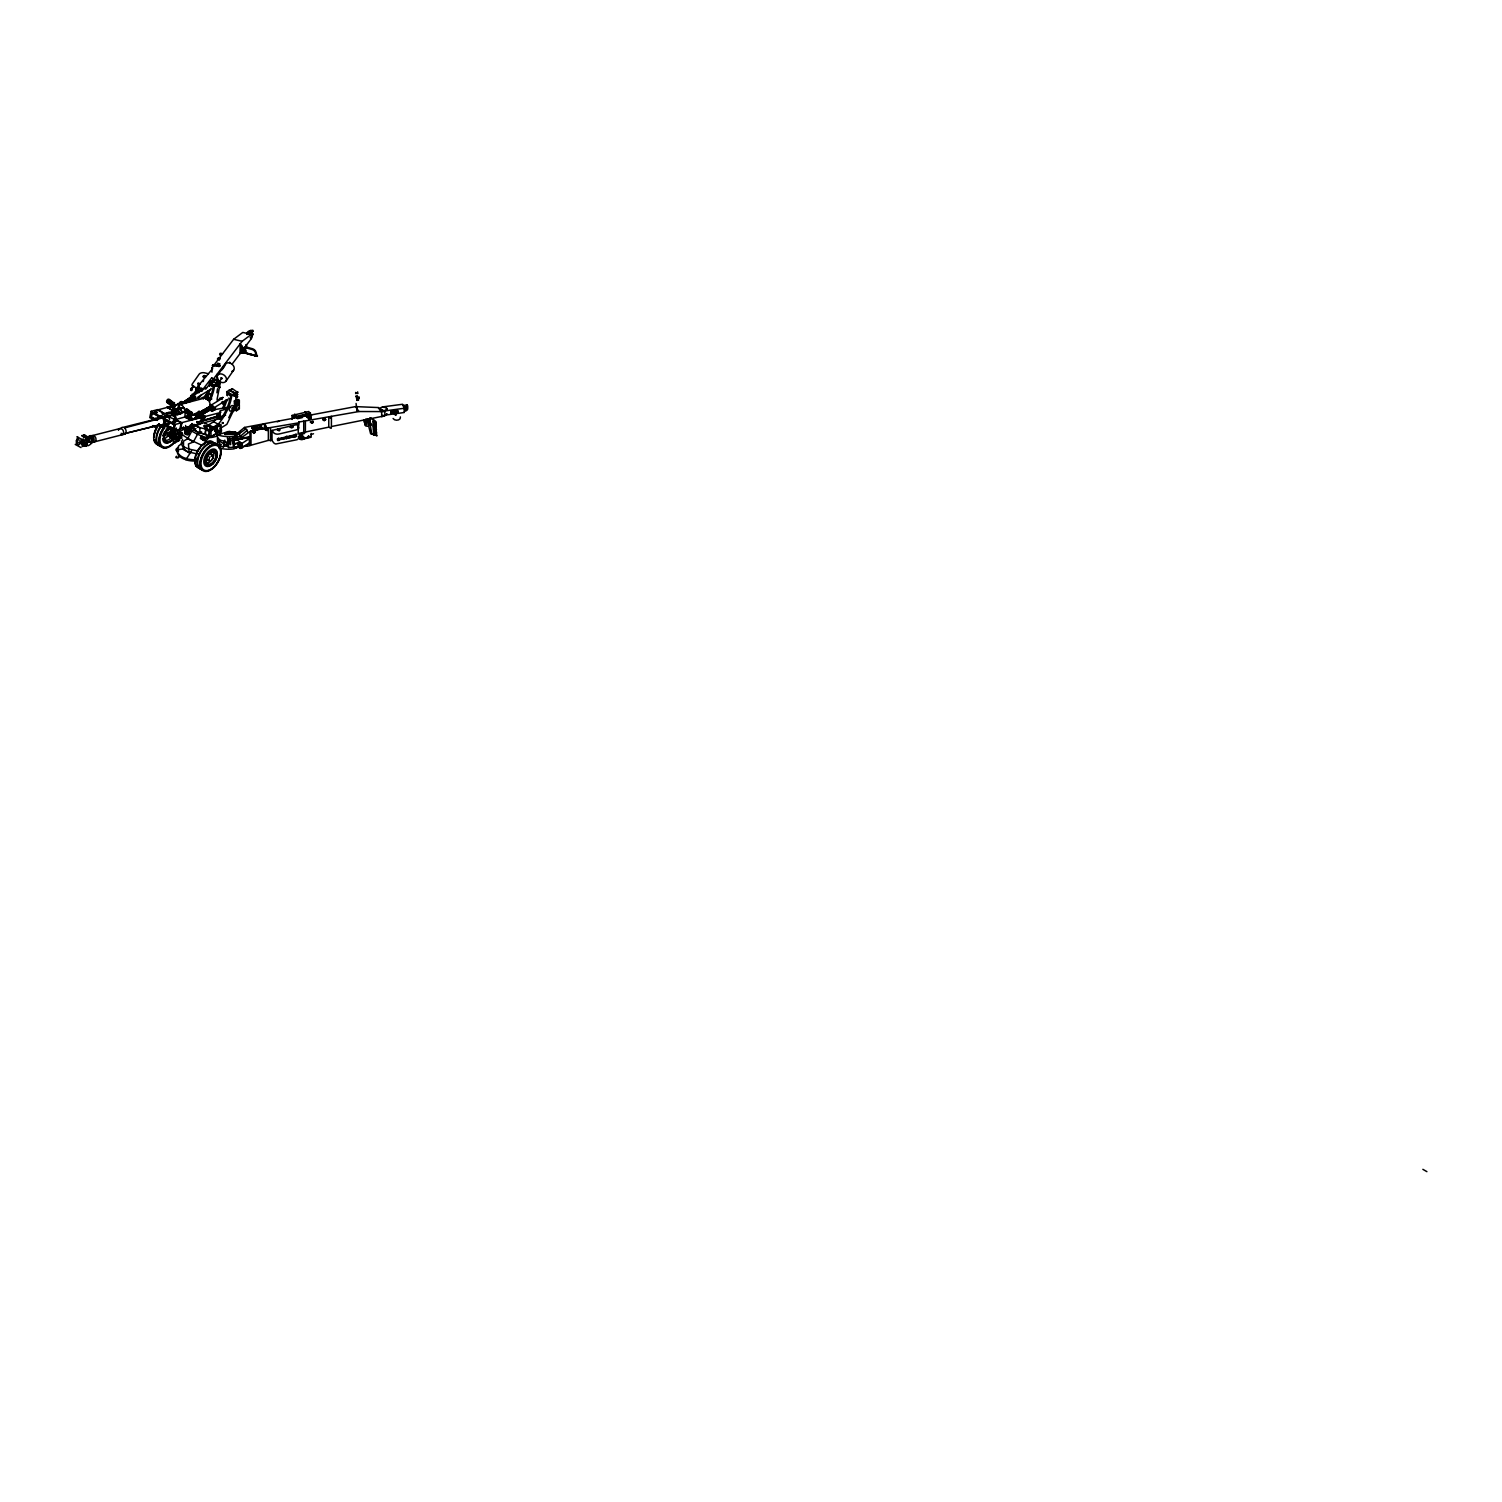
<?xml version="1.0" encoding="UTF-8"?>
<svg xmlns="http://www.w3.org/2000/svg" width="1502" height="1502" viewBox="0 0 1502 1502"><rect width="100%" height="100%" fill="white"/><g stroke="black" fill="none" stroke-linecap="round" stroke-linejoin="round"><path stroke-width="1.5" d="M309.055 419.208C309.149 417.931 308.154 419.997 309.412 417.95M309.487 419.058L309.506 417.781L308.285 418.063L310.933 417.012L310.933 418.551L309.356 418.889M252.618 427.788L253.463 427.995M254.495 428.896L254.57 428.821M256.748 426.474L256.147 426.737M257.049 428.258L258.1 428.258L257.255 427.826M264.39 424.878C271.355 429.647 254.72 429.891 260.935 425.93M261.855 427.488L260.841 427.188M265.366 426.624L264.371 426.38L265.366 426.249M268.013 429.985L267.506 428.614L265.028 429.196L266.887 429.985M277.401 430.229C280.574 425.066 280.761 434.228 277.495 429.365M290.186 426.793C293.209 430.811 293.247 423.02 290.186 427.019M185.459 429.966L185.159 428.802M357.025 397.166L357.176 398.894L359.034 397.279M358.959 396.997L359.147 398.593M195.973 431.149L196.049 431.168A16.409 9.481 0 0 1 193.908 429.703L193.927 429.403A17.93 10.345 0 0 0 196.274 431.299L196.274 431.299A16.409 9.481 0 0 1 194.058 429.872L194.058 424.334A17.93 10.345 0 0 0 196.274 426.061L197.1 426.549A17.93 10.345 0 0 0 199.897 427.807L201.343 428.032A17.93 10.345 0 0 0 205.868 428.802L205.136 434.491L209.097 436.631L209.829 430.361M188.37 431.9L186.755 433.646L188.595 432.482M355.805 393.637C354.453 391.553 358.734 395.477 357.645 391.872M357.701 393.486L355.617 392.435M357.326 398.443L359.053 398.612M369.83 419.058L369.849 418.007L368.985 423.977M183.131 448.929L177.311 449.736L178.588 446L182.474 442.94M212.42 459.124L213.171 457.359M203.446 438.359L203.183 439.71L203.164 438.096M370.881 418.138L373.209 419.584L373.848 435.355L373.228 424.54L376.307 424.728L373.153 423.001L376.232 423.264L373.059 421.461L376.232 423.32M376.138 421.78L373.209 419.584L375.369 422.1M376.495 429.647L373.641 427.3L376.345 429.76L373.491 429.178L376.307 430.98M375.725 428.277L375.631 426.737L373.322 426.099L376.026 426.925L375.556 425.197M369.436 420.541L371.764 433.571C380.044 437.195 378.147 435.711 370.637 433.834L368.628 426.005L368.29 420.804L369.436 420.541L370.9 425.16L369.755 425.423M209.229 459.95L209.247 458.467M209.642 457.472L210.017 456.852M238.367 407.568L238.18 408.582M238.48 408.037L238.762 407.624M185.704 411.116L184.99 411.492M185.929 412.224C187.318 410.271 184.746 413.444 188.219 412.956M187.675 410.872L187.712 410.084M220.137 387.591L216.945 386.089M217.058 365.493L215.8 365.868L216.326 364.592L217.189 365.624L217.771 363.334L219.649 363.766L219.067 366.056L216.889 364.573M216.326 364.592L216.57 366.037M218.691 366.544L219.987 365.437M216.006 365.868L219.461 366.45L219.217 365.268M249.388 442.639A1.896 1.427 -35.1 0 0 249.557 442.076L248.6 436.857L233.805 440.274L232.791 437.927L234.087 443.559L237.785 443.109L234.087 444.573L232.791 442.733L233.805 448.253L239.682 446.883M87.454 441.306L87.492 440.95A2.985 2.197 75.6 0 1 85.708 443.372M200.705 391.271L201.888 391.196M167.924 423.32C170.383 425.554 165.858 422.118 169.144 423.864M306.99 416.88L308.548 416.749L306.896 414.289L297.227 416.843L306.896 414.571M309.731 418.401L308.53 418.532M154.913 411.942L157.297 412.43L154.593 412.618L155.776 411.266L154.593 412.618M154.8 411.567L156.752 412.468M173.012 421.762L174.007 421.255L172.843 421.349L173.575 422.907L174.908 421.799L173.425 421.386M173.875 421.63L175.434 422.024L174.439 422.531M222.84 422.888L222.596 423.188M222.897 422.719C220.268 422.625 224.455 424.484 222.784 422.456M238.011 402.667L238.48 403.343M166.215 416.861L167.492 415.359M175.941 421.217L175.415 420.241M176.429 421.499L176.523 420.635C175.096 417.105 174.551 416.204 173.368 412.937L172.073 412.224L169.257 413.895L167.248 412.75L166.666 415.397L164.788 416.392M162.61 425.291L164.187 421.912L162.329 416.674M161.897 446.695A14.926 8.618 -60 0 1 161.897 425.592L164.206 423.827L164.563 420.691L163.174 417.913L161.183 417.199M185.234 432.989L186.041 431.281M186.642 433.646L186.68 433.327A1.896 1.051 -61.5 0 1 184.746 433.177A1.896 1.051 -61.5 0 1 186.398 430.492M186.924 433.252L188.294 433.815M187.112 434.36L188.557 433.609L187.018 432.463M87.98 438.321L86.496 445.831L88.017 437.795M191.843 412.919C190.904 409.088 187.187 418.833 192.012 415.491M192.5 413.257L191.843 412.224L190.623 413.763M157.072 418.251L158.423 417.856M166.853 401.672L167.736 401.747M168.017 401.954L169.125 402.029M168.768 401.616L168.149 402.405M182.944 402.667L182.887 402.592A2.009 1.126 -61.5 0 0 180.653 403.268L180.09 402.423L181.235 403.193M185.459 401.241L183.939 402.611M184.784 403.043L183.995 401.916M185.535 403.099L184.934 401.165L186.473 401.109M186.229 403.156L185.535 400.602M187.13 400.245L188.876 401.485M187.619 399.832L190.059 398.819M187.75 400.227L188.37 399.419L186.83 399.757M188.895 398.875L188.445 400.245L189.252 398.424M188.407 399.175L188.82 400.058M190.041 400.771L189.59 398.124L192.556 398.255M188.632 399.063L189.477 398.387M191.167 400.076C188.37 398.237 192.969 394.726 194.565 396.547M190.059 398.443L189.421 398.762M192.331 399.363L191.036 397.429L191.618 399.344M190.716 400.752L189.984 401.71M191.787 400.001L191.636 399.288M192.2 397.429L193.758 397.523L193.852 399.344M192.725 398.612L192.669 399.926L192.331 397.054M192.913 399.907L193.251 398.293M193.401 399.419L193.946 398.312M195.129 397.955L195.091 397.185M200.442 412.43L202.376 412.581M200.648 413.857L201.85 414.383L200.273 415.491L200.292 411.492L198.865 414.74L201.193 413.125L200.817 415.284L203.108 413.857M204.648 412.975L202.864 410.29M206.656 409.614L204.197 410.159L205.511 409.502M204.366 412.656L202.62 413.763M205.924 411.004L204.929 412.862L206.6 411.679M205.643 412.092L204.291 412.318M206.412 411.905L207.069 410.309M206.844 411.905C209.754 411.285 207.182 406.122 204.892 409.539M206.581 411.379L207.764 410.328M208.872 407.774L209.003 408.15M208.515 410.741L208.891 409.633M210.505 408.244L209.773 406.197L211.82 407.924M209.548 406.704L210.055 408.995M210.618 408.938L208.59 410.572L208.853 409.164M210.017 408.544L209.454 410.271L207.839 408.863M210.9 409.445L205.605 411.229M210.562 406.366L211.144 405.371M210.806 407.549L211.238 409.145L209.717 406.498M211.331 409.032L212.721 409.295A2.61 1.558 58.6 0 0 212.721 405.596L212.27 405.146A2.61 1.558 58.6 0 0 209.942 406.498L210.918 405.897M212.308 408.337L210.881 405.784M212.289 408.206L212.495 406.516M369.849 420.879L369.004 423.038M216.908 392.773L217.508 388.699M217.058 399.419L220.418 382.221L215.086 379.33L209.379 383.217L214.711 386.108L219.799 383.461L216.382 381.602M234.368 394.256L234.293 392.998L232.003 395.477L226.671 391.722L232.378 388.699L237.71 392.473L236.715 392.623L234.35 408.807L226.858 424.334L219.724 428.727M217.828 416.373L217.921 416.223M207.107 395.477L207.332 395.12M233.523 409.746L233.655 408.319M308.135 416.993L307.046 416.43L308.454 417.443M307.215 417.406L308.548 416.749M153.054 425.93C154.537 426.23 154.537 428.502 156.339 425.911M171.829 428.201L170.759 436.462L173.95 434.604L172.373 435.467M176.466 428.07L172.486 437.026L173.162 428.915M175.021 429.196C176.936 431.712 170.458 437.758 173.594 429.497M171.115 434.716C169.069 436.575 175.171 438.302 174.457 434.773C172.749 438.321 167.022 436.143 172.279 433.609M172.918 433.909L173.293 429.647M366.037 424.709L367.089 424.033M237.485 396.566L236.358 397.392L237.635 396.791L233.918 395.721L236.997 396.453M216.626 430.849C218.278 434.341 218.691 426.061 216.532 431.374M217.17 429.253L217.114 430.248M183.131 403.287L183.695 401.729L184.859 402.104M155.532 413.125L155.739 412.074M173.425 421.461L172.636 422.4M173.575 422.907L173.781 421.855M81.784 441.344L81.483 443.803M211.838 377.997L211.838 377.884A2.291 1.727 35 0 1 213.153 379.912L213.153 380.701M168.562 401.916L170.27 403.231M168.825 400.49L169.914 400.659M171.453 404.169L172.186 402.968M169.895 403.325C171.115 407.267 174.176 400.189 170.346 402.348M186.417 409.708L186.173 409.239M163.136 414.214L163.361 413.144C175.753 414.965 170.965 405.221 179.245 403.794C184.633 405.221 185.722 412.111 184.802 416.843L190.679 420.016L201.625 417.162L201.587 420.016L204.516 419.246L205.136 416.354C197.72 411.679 203.821 418.814 202.357 414.139M177.893 404.658L167.022 407.192L172.805 410.684M172.073 403.775L171.603 405.991L174.119 405.859L174.514 402.799L172.805 403.231M172.186 406.666L172.73 404.113M173.462 405.502L173.875 402.442L172.186 403.418M174.551 407.868L174.964 405.934M175.096 420.71L175.34 419.64L195.767 413.989L201.625 417.162M179.17 405.183L179.696 402.761A2.009 1.126 -61.5 0 1 181.986 402.16M179.395 408.657L179.451 405.371M201.55 417.481L181.179 422.813L179.827 429.065L219.499 418.701L220.418 410.684L227.046 408.957M184.84 416.843L190.679 420.016M204.028 413.369L203.465 413.707A2.009 1.126 -61.5 0 0 201.249 414.439L200.742 416.861C198.264 412.337 182.305 416.279 193.101 418.964M192.988 419.002L203.033 416.261L203.559 413.839M194.547 418.795C197.588 412.975 196.969 416.261 194.603 418.476M196.424 418.307C194.96 415.096 198.846 414.158 196.48 417.988M196.687 422.456L215.725 416.786L196.687 422.456L215.518 417.744M198.039 415.397L198.564 412.975A2.009 1.126 -61.5 0 1 200.855 412.374C203.108 413.895 202.207 413.801 203.127 414.008M196.95 422.606L196.893 421.499M200.536 416.711L189.703 419.847M202.582 413.35L202.075 415.735L199.785 416.336L200.31 413.932A2.009 1.126 -61.5 0 1 202.526 413.106L202.188 412.186M201.587 420.016L202.207 417.124L205.136 416.354M203.634 419.058L204.122 416.805L220.85 412.43M204.479 416.711L203.99 418.964L201.061 419.734M215.255 417.594L215.725 416.786M219.499 418.701L220.418 410.684M163.793 425.216L173.932 430.699L180.615 428.99L181.967 422.7L162.216 413.876L162.085 411.923L157.804 409.595L151.12 411.323L149.749 417.594L154.049 419.922M156.527 420.185L151.007 417.199L151.946 412.843L156.339 414.665M151.007 417.199L152.66 412.675M160.507 426.268L158.912 423.977M173.106 429.178L174.758 424.653L173.106 429.178L163.887 424.184M173.932 430.699L175.302 424.428L181.967 422.7M80.47 442.377L86.065 446.263L80.47 442.377L76.433 443.409L76.283 440.499L78.423 439.222M82.122 439.335L80.864 442.583M92.486 438.978L92.204 438.715A10.139 5.67 -61.5 0 0 90.233 438.04L88.787 438.866L81.99 435.411L87.848 438.697L83.549 440.33L76.921 436.706M80.751 443.034L81.99 442.433M83.399 435.955L82.31 435.937M83.83 444.235L84.619 443.128L87.36 445.343A2.441 1.371 -61.5 0 0 88.618 445.474A10.139 5.67 -61.5 0 0 91.115 443.653L92.073 442.658A2.46 1.371 -61.5 0 0 92.805 439.316L92.523 438.997M85.896 437.307L85.971 436.988M86.309 445.812L87.304 438.64L88.43 438.565M87.36 445.343L82.197 446.526A8.636 4.825 -61.5 0 1 83.549 440.33M172.786 413.538L172.523 414.834L182.831 412.186M212.646 389.844L212.571 390.201A33.776 18.888 -61.5 0 1 208.891 400.452M229.937 399.213L229.862 399.57A33.776 18.888 -61.5 0 1 220.531 419.415L218.072 418.082M210.092 460.551C208.703 461.959 204.516 457.772 208.121 460.25M208.046 455.05L207.464 455.538M208.083 460.494L208.722 460.494M212.082 455.876L212.026 454.899L211.294 455.876M303.179 436.369L301.714 437.101L302.634 435.749M211.763 454.43C211.707 454.224 208.309 453.191 211.763 454.186M246.685 353.083L243.85 352.707L245.408 347.732L245.69 351.43L244.45 350.604M249.595 353.852L247.661 353.345M252.017 354.491L249.689 354.378L251.773 354.434M246.309 347.018L252.336 348.708A3.793 2.497 33.4 0 1 256.016 352.426L257.086 355.861L254.551 355.655L256.635 355.73M236.678 435.017A3.192 1.84 0 0 0 236.227 433.139A13.743 7.923 0 0 1 233.11 433.702L233.523 432.2A3.117 1.802 0 0 0 234.763 431.806A2.159 1.239 0 0 1 236.302 433.196L236.302 433.778A13.743 7.923 0 0 1 233.11 434.285L232.378 434.285A37.531 21.666 0 0 0 225.075 434.491L225.075 433.909A37.531 21.666 0 0 1 232.378 433.702L231.796 432.013L234.199 432.933M234.199 432.632L233.11 434.285M218.579 365.718L219.649 363.766M216.814 386.371L219.78 386.765M239.475 443.39L240.451 444.723L239.569 443.465M237.898 403.005L238.837 402.423M168.937 434.604L168.937 435.636M187.75 410.778L188.952 411.417L188.351 412.937M211.744 381.977L212.439 381.17L209.379 383.217M212.139 382.203L212.439 381.17M244.957 352.632L246.929 353.158M254.551 355.655L257.105 355.843M357.138 400.358L356.049 396.265M358.377 400.245L357.269 396.171M167.529 423.226L168.675 424.39M171.979 435.636L170.421 436.857M192.106 388.492L190.679 388.83L190.679 390.407L192.294 389.412M208.346 390.858L207.501 393.43A33.776 18.888 -61.5 0 1 205.38 398.537M171.979 433.534C168.205 436.406 172.692 434.003 171.378 436.293M154.875 411.454L155.851 411.886M168.956 402.048L168.637 402.611A1.953 1.615 -52.7 0 0 169.726 399.682A1.953 1.615 -52.7 0 0 166.722 400.771A1.953 1.615 -52.7 0 0 168.656 402.818M183.357 427.375L185.159 429.534M251.059 337.33L250.102 337.687M313.336 422.55C307.779 423.639 314.5 421.705 312.848 421.18M322.817 419.321L324.958 420.316L325.296 418.739L322.817 419.321L324.244 420.804L325.765 419.452M237.297 396.603L233.411 394.237M167.586 430.248L168.393 430.398M219.63 443.691A4.788 2.76 0 0 0 221.226 446.188L223.422 447.296L224.774 440.161M227.872 444.63L228.811 442.433L224.342 441.795L223.422 443.991L227.872 444.63L227.872 446.469L223.422 445.85M227.872 446.469L228.811 442.433M307.779 437.382L308.623 435.693M307.929 437.814L308.699 436.068M206.563 457.228L207.745 456.983L206.619 456.401M190.585 396.359L194.002 396.077M197.438 390.051L195.617 389.431L198.433 388.811L195.711 389.018L197.044 390.614M217.377 359.016L220.193 358.621M234.443 396.002L234.049 395.439M89.669 441.757L87.736 442.546A10.139 5.67 -61.5 0 1 85.727 443.916M89.256 438.415L82.892 435.787L84.469 434.904A10.139 5.67 -61.5 0 1 84.901 434.942M192.143 395.589L191.205 397.467M200.292 384.005L197.663 383.385L200.386 384.024M195.842 392.247L196.124 392.266M198.546 388.098L198.79 388.173M200.386 383.799C198.508 387.309 196.142 381.583 200.292 383.817M197.907 390.407L197.87 386.277L212.664 368.647L211.97 367.746L233.617 339.302L242.798 332.43L251.322 334.42L242.141 341.292L205.699 389.168M199.766 390.727L199.897 390.614M205.567 376.626C201.944 373.867 203.296 380.044 205.567 376.401M205.474 377.04C205.154 373.022 200.498 378.316 205.286 376.795M200.592 388.98L201.606 388.736L200.686 389.206M247.06 334.495L247.06 333.425A5.276 3.042 0 0 1 252.392 330.346L251.322 338.663L232.284 363.916M251.21 335.378L252.993 330.365M251.21 337.499L252.392 333.519A5.276 3.042 0 0 0 251.623 333.538M252.993 333.538L251.36 338.588M190.397 425.028L188.276 430.041L189.89 431.356L187.149 432.069L184.802 430.792L183.713 427.319L183.732 428.971M188.801 430.323L191.054 425.385M192.012 423.47L188.708 430.717L189.89 431.356L194.603 424.878L189.778 430.867L187.149 432.069L188.313 426.53L187.656 431.412L184.802 430.792M192.406 423.695L189.102 430.924L186.379 431.637L185.61 425.46M86.421 445.625L80.376 442.827M188.351 401.804L186.117 400.264M232.003 407.755L232.097 408.225M182.925 402.254L182.324 403.437M191.129 397.204L190.716 398.856M192.913 396.002L192.218 397.054M188.069 412.374C187.206 417.012 193.045 411.06 188.576 411.848M194.434 398.988L193.702 396.566M200.968 411.83L202.676 411.116M202.094 410.816L205.23 410.046M205.511 411.773L204.554 409.37M203.202 413.951L204.591 412.205M205.492 409.182L206.675 408.788M207.783 407.774L209.172 406.554M206.487 412.074L207.464 411.398M208.872 407.117L206.732 408.244M209.435 409.633L210.58 409.257M211.575 408.957L211.425 407.173M188.426 433.646L188.426 432.501M218.579 385.714L218.541 384.305M253.65 427.863L252.824 427.357M256.147 426.887C266.699 431.618 241.202 428.352 257.161 426.268C263.939 434.003 242.329 426.831 257.161 427.037M260.841 427.338L261.855 427.263M293.021 426.812L290.28 427L293.021 427.037M228.736 417.725L231.477 412.036M199.09 413.275L199.916 413.839M177.349 449.567C181.967 453.097 171.266 450.919 178.588 447.314M155.382 425.967L155.72 427.807L156.94 425.385M172.392 435.186L170.759 435.148L171.266 434.153M172.073 412.224L170.852 413.519L167.867 412.543M224.831 365.005L226.07 363.409A5.163 3.905 35 0 1 233.261 365.493A5.163 3.905 35 0 1 231.852 371.388M217.114 430.717L216.889 428.352M198.32 453.942A16.203 9.35 0 0 1 193.533 453.078A22.004 12.692 0 0 1 183.507 449.624L183.507 441.137L187.694 438.715L191.899 430.867L195.936 428.539M184.99 449.718A22.004 12.692 0 0 0 189.158 452.891L188.445 443.991L193.364 441.982L197.569 434.134L201.587 431.806M234.763 434.791L239.006 433.796L245.765 428.915A2.14 1.202 3.4 0 1 246.91 430.53L240.62 436.087L234.744 437.457M176.429 439.448L177.574 438.171M241.972 351.337L241.916 353.233L244.263 352.444M202.639 439.861L204.084 440.462L205.736 438.377L204.422 440.687L202.301 439.579L203.183 437.626L205.736 438.377M192.294 394.012L192.143 395.57M376.458 434.641C378.448 433.252 370.299 430.623 375.744 433.233M199.034 392.698C194.152 388.436 190.51 400.79 196.124 392.416M170.421 404.413L171.885 401.992M188.37 414.139L189.834 411.736M249.876 438.19L241.935 443.465L241.935 447.84L237.842 444.817M249.876 442.546L241.935 447.84M167.454 434.378L167.473 433.834M172.636 435.749L171.735 437.213L172.054 436.256M174.27 437.195L172.655 436.2L171.772 437.626L173.425 438.584L170.026 436.237M211.763 455.669L212.495 456.157M243.944 347.356L242.329 351.374L243.512 352.144M245.99 350.942L244.695 352.876L245.746 352.839M211.087 410.741L212.721 410.778M165.239 431.712L165.671 433.365M204.948 462.147A6.778 3.905 -60 0 0 212.007 459.687L212.176 459.312M180.784 403.231L180.935 403.813M199.015 412.28L198.114 413.82L200.141 412.506M190.679 388.83L192.087 388.492L190.679 390.407M191.017 389.3L193.608 385.601M191.017 390.126L193.608 386.427M199.447 386.671L198.489 388.042L194.603 387.14A4.187 2.422 0 0 1 192.294 383.986L199.165 374.167A4.187 2.422 0 0 1 204.61 372.834L208.496 373.735M202.977 381.621L203.652 380.644M222.484 353.74C219.217 358.171 218.222 351.036 222.484 353.928M192.8 397.636L193.401 395.533L190.867 395.533L191.505 397.185M192.406 397.392L193.401 395.533M198.433 388.811L197.156 390.22M213.228 364.648L215.18 364.892L214.166 366.319L212.477 365.718L213.19 364.667M219.198 360.048L220.193 358.189C215.875 356.612 218.748 361.269 218.428 358.715M216.701 365.286L217.771 363.334M200.836 391.346C206.863 384.268 189.965 390.482 199.146 391.759M201.343 391.384L211.707 377.866M225.807 363.634L218.072 374.693L216.926 374.43L216.926 379.818L218.072 380.081M222.089 369.755L224.662 366.056M240.207 343.827L240.977 346.737L242.01 346.192L240.207 343.827L240.001 353.477L242.01 352.463L240.001 353.477M204.272 396.96L208.14 391.421M203.465 398.931L208.647 391.534M218.485 382.86L221.714 378.241M225.863 381.32L233.617 370.243M172.674 436.312L172.186 438.359L173.425 438.321M298.091 434.341L298.785 422.062L358.959 411.529L384.85 411.586L384.85 415.829L331.416 426.53L331.416 416.505L328.769 417.124L328.769 427.15L331.172 428.37L331.416 426.53M375.669 431.694C369.736 428.896 379.236 432.069 375.988 432.914M215.837 429.046L215.143 431.036L216.25 431.243M216.72 430.492L215.237 431.468M181.46 403.231L182.455 403.231M191.599 450.769L185.91 459.706M198.696 398.387L201.493 394.707M298.091 427.507L298.785 422.062M170.552 402.987L170.477 400.921M177.217 441.137L178.475 438.34M206.262 425.836L204.685 425.761M176.185 417.124L173.838 419.415L175.002 421.029L176.523 420.635M205.342 441.626L208.872 437.626A12.654 7.303 0 0 0 219.836 426.681M173.462 403.587L173.462 404.413M86.309 439.542L85.351 440.537A10.139 5.67 -61.5 0 1 82.854 442.339M164.018 419.227L174.044 424.841M160.019 426.324L161.521 425.46M233.805 439.373L241.653 437.551L251.003 430.83L298.091 422.944M241.653 446.432L247.455 446.207L268.351 440.386L272.031 440.443L273.608 442.677A4.187 2.422 0 0 0 275.861 443.991L297.02 439.71A4.187 2.422 0 0 0 298.391 436.875M373.529 424.24L376.307 426.568M165.915 433.196L165.915 431.205M267.919 429.76L266.455 430.248M199.372 390.802L200.179 390.783M153.861 425.855L152.415 425.873M167.924 432.989L168.13 432.651M169.125 435.204L168.768 435.561A2.046 1.183 -60 0 1 167.004 435.148A2.046 1.183 -60 0 1 168.393 432.463A2.046 1.183 -60 0 1 169.895 433.346M253.65 429.121L254.57 429.065M305.732 415.472L299.724 417.162L305.619 415.923M168.055 400.396L167.942 399.438L167.849 400.527M313.505 433.759L310.82 434.529M236.678 435.017L233.974 436.2A22.737 13.124 0 0 1 224.08 436.312L222.709 436.124A22.098 12.748 0 0 1 217.508 434.885L217.396 434.472A30.753 17.761 0 0 0 227.328 431.712L229.768 431.374A7.21 4.168 0 0 0 233.054 432.426L236.114 433.045M236.678 436.913L233.974 438.096A22.793 13.161 0 0 1 229.75 438.453L228.529 438.471L228.529 442.564L226.896 442.527M236.678 447.69L233.974 448.873A22.737 13.124 0 0 1 224.08 448.967L222.709 448.779A22.098 12.748 0 0 1 218.748 447.915M88.036 438.227L88.111 438.171A2.985 2.197 75.6 0 0 89.162 441.513L90.139 442.039A2.985 2.197 75.6 0 0 91.434 436.932L92.448 438.321A3.417 2.516 75.6 0 1 92.035 442.264L91.303 442.752M183.751 401.841L181.442 402.423L180.803 404.808M185.891 400.79L184.483 401.916L185.61 400.771M185.741 400.414L188.069 399.006L190.041 400.245M188.125 399.119L187.468 399.776M188.445 398.969L189.421 398.875M192.406 396.547L193.439 395.946M204.403 410.497L203.408 410.234L205.173 410.985M207.896 407.53L209.247 407.586M210.712 405.822L211.726 405.69M204.197 413.2L204.46 413.294M210.318 409.802L211.125 408.92A2.61 1.558 58.6 0 1 210.824 408.262M212.852 408.225L210.918 409.013L212.064 408.732M159.005 418.063L161.653 417.087M159.475 417.931L160.864 417.087M195.861 458.317L195.955 459.631M195.861 464.925L195.673 466.052L197.888 466.333M384.85 411.586L378.222 407.549L355.505 406.61L244.526 427.432L238.18 432.614L241.653 437.551M125.023 433.965L122.976 434.66L121.193 433.308M166.703 413.181L169.388 412.149M172.918 414.834L173.03 413.763M211.031 410.177L213.153 410.947M78.198 439.391L77.409 441.982M186.304 431.074L185.272 433.289M186.624 433.552A1.896 1.051 -61.5 0 0 188.201 434.51A1.896 1.051 -61.5 0 0 188.801 431.543A1.896 1.051 -61.5 0 0 186.624 433.552L185.535 433.702M186.924 434.303L187.919 433.834M178.982 405.484L177.142 408.938M181.104 433.064L180.428 433.421A1.971 1.145 0 0 1 178.4 433.365L178.4 434.247A1.971 1.145 0 0 0 180.428 434.285L181.104 433.064L179.583 432.2L175.039 434.81L177.949 433.139M181.104 436.406L180.428 436.763A1.971 1.145 0 0 1 178.4 436.725L178.4 437.589A1.971 1.145 0 0 0 180.428 437.626L181.104 436.406L179.583 435.542L175.039 438.152L177.949 436.481M91.434 442.714L87.867 440.518M217.865 415.81L217.903 414.496L218.072 415.829M172.711 433.308L174.101 433.665M216.175 429.046L217.189 429.065M216.495 431.074C213.246 433.665 215.706 425.423 217.264 429.309M194.058 424.634A16.409 9.481 0 0 0 196.199 426.042L201.794 422.926M182.286 432.876L182.718 435.017L193.364 441.982M249.313 331.698L250.571 331.473M250.083 332.674L251.247 331.961L249.501 331.585M215.086 380.194L215.086 379.33M214.711 386.108L220.418 382.221M220.418 383.085L214.561 385.751A33.776 18.888 -61.5 0 1 209.923 401.015M226.671 392.604L232.247 395.326M231.777 389.957L232.378 388.699M232.003 395.477L237.71 391.59M237.71 392.473L231.852 395.12A33.776 18.888 -61.5 0 1 230.2 402.705L229.337 405.277A33.776 18.888 -61.5 0 1 225.976 412.881L224.605 415.341A33.776 18.888 -61.5 0 1 218.184 424.221L213.303 427.206L213.303 428.821L208.759 426.343L208.759 424.747L213.641 421.743A33.776 18.888 -61.5 0 0 215.368 419.696M234.35 401.015L237.26 399.213L239.344 400.358L239.344 403.55L236.415 405.352L234.35 404.226L234.35 401.015L236.415 402.142L239.344 400.358M234.35 405.39L237.26 403.587L239.344 404.714L239.344 408.976L236.415 410.778L234.35 409.652L234.35 405.39L236.415 406.516L239.344 404.714M205.136 434.491L205.868 428.802M209.829 436.181L211.012 436.819L220.888 430.736L220.888 424.916L219.724 424.296L208.816 430.642L206.563 428.577M209.942 430.398L212.157 429.046M209.097 436.631L209.097 431.393L219.724 424.296M211.012 436.819L211.012 430.999L220.888 424.916M195.823 394.012L206.375 387.554A2.61 1.558 58.6 0 0 206.431 388.154M211.82 404.714L222.371 398.274M223.066 402.874L223.366 402.611A5.858 4.318 75.6 0 1 224.023 404.132M258.513 429.121L253.031 429.779M199.203 388.586L196.293 391.158L199.146 392.379M184.596 428.821L179.583 431.731L181.723 432.951L181.723 438.377L179.583 437.138M181.104 433.947L179.583 433.064L175.039 435.693L178.194 434.153M181.104 437.289L179.583 436.406L175.039 439.035L178.194 437.495M175.039 442.827L179.583 440.199L179.508 430.248L175.152 432.651L175.039 442.827L173.162 441.719L173.162 434.078M253.463 427.845L252.618 427.638M238.029 443.465L239.851 442.489L241.935 443.766L240.113 444.742L238.029 443.465L240.113 445.474L241.935 444.479M238.029 444.198L239.851 442.489M238.029 446.526L239.851 445.531L241.935 446.807L239.926 447.896L238.029 446.526L240.113 448.535L241.935 447.54L239.851 445.531M238.029 447.258L240.564 446.976L239.794 446.357M201.23 398.143C205.812 394.913 210.055 400.903 210.186 405.146M234.293 392.998L234.669 394.087L236.715 392.623M156.339 412.712L157.297 412.43M227.346 442.621L229.768 442.301A7.21 4.168 0 0 0 230.595 442.696M176.541 456.289C173.387 458.354 181.179 458.467 178.156 456.308M248.356 444.141L248.75 443.954A1.896 1.427 -35.1 0 0 249.839 442.264L249.726 437.964M233.467 433.627L231.552 433.064A33.983 19.62 0 0 1 224.756 433.871L224.756 433.289A33.983 19.62 0 0 0 231.552 432.482L233.11 433.421M185.384 411.548L185.384 410.553M178.7 438.715C174.213 443.015 182.437 440.63 178.062 438.002M250.346 331.566L250.271 330.515L249.876 331.529M218.297 358.903L219.198 359.616M196.386 389.375L196.668 389.356M191.768 396.077L192.106 395.965M89.238 436.312L90.139 436.237A2.985 2.197 75.6 0 0 89.576 436.256A3.417 2.516 75.6 0 1 93.349 437.12A3.417 2.516 75.6 0 1 93.349 441.832L92.805 442.264A3.417 2.516 75.6 0 1 89.275 440.349L89.031 439.485A3.417 2.516 75.6 0 1 89.031 437.758M221.451 403.024L221.921 402.874A2.572 1.896 75.4 0 0 222.84 401.522M224.061 405.465A5.858 4.318 75.6 0 0 222.972 402.724L224.455 402.085A2.46 1.802 75.4 0 0 224.831 401.785M216.757 428.445L215.781 431.318M183.263 403.231A2.009 1.126 -61.5 0 1 184.502 403.212L182.887 402.498M199.672 413.857L184.802 416.843L199.315 412.881M235.607 446.732L233.974 447.127A22.793 13.161 0 0 1 229.75 447.465L228.529 447.483L227.741 444.235M192.294 396.49L190.604 396.134M190.904 397.429L192.406 396.96M204.385 409.708L203.803 410.872M204.629 409.483L204.929 410.572M202.282 410.647L203.239 410.666M209.811 410.102L208.29 410.328M177.349 441.194L176.372 441.1M384.456 415.904L381.677 416.711L381.677 412.468L378.222 407.549M89.951 442.283L91.941 441.119L92.091 439.222M180.841 404.32L206.037 397.711M183.394 407.624L172.899 410.384L167.022 407.192M183.582 407.718L173.087 410.478L183.807 407.511M205.793 411.323L209.811 410.121M177.518 403.738L180.428 402.968M173.519 405.803L157.522 409.971L163.361 413.144M167.849 408L174.927 406.16M205.83 399.232L210.242 398.068M207.407 400.076L211.838 398.931M198.377 412.693L195.448 413.463L202.207 417.124M206.6 411.041L229.862 406.948M185.666 417.669L189.064 416.786M197.325 414.815L197.607 412.468A2.009 1.126 -61.5 0 1 199.822 411.642L199.841 411.698M219.067 416.936L225.619 415.228M186.792 430.961L189.196 430.53M183.788 412.149L123.258 427.319A3.83 2.816 75.6 0 0 120.742 428.708M160.132 424.803L121.23 434.435L160.245 424.859M157.541 419.002L156.997 419.227A5.52 4.074 75.5 0 1 162.892 416.861A5.52 4.074 75.5 0 1 164.525 425.141A5.52 4.074 75.5 0 1 158.161 424.615M170.552 412.618L173.368 412.937M165.051 415.622L166.572 415.228M92.561 435.542L120.104 428.502M183.976 412.261L124.441 427.957M171.848 413.313L172.617 415.772L175.509 415.472M88.449 438.34L87.773 438.715M94.251 441.907L121.812 434.848M394.463 412.881C397.335 410.985 391.609 411.623 394.463 412.881C398.95 417.744 393.543 412.036 395.495 415.378M404.395 409.295L404.958 409.145A5.276 3.042 0 0 0 407.136 404.977L402.836 405.484M404.395 411.398L404.958 411.266A5.276 3.042 0 0 0 407.136 407.098L407.136 404.977M369.079 421.762L365.155 423.301A2.497 2.028 -3.3 0 0 366.075 426.08L367.952 426.249M369.511 423.583L369.473 421.104M292.101 419.433L292.101 415.434L294.824 414.796L296.007 416.467L294.561 414.12L296.833 416.279L306.483 414.008L305.319 412.055M295.65 414.608L305.319 412.337M306.145 412.149L308.774 411.529L309.956 413.2M296.007 416.167L292.777 416.918L296.401 416.749L297.565 418.42M306.483 413.707L305.037 411.661L307.309 413.82C316.096 411.248 303.085 415.716 310.351 413.763L311.534 415.434M277.232 421.799L279.241 421.123M293.679 417.669L296.401 417.03L297.565 418.701M300.175 416.561L305.638 415.641M306.896 414.289L308.886 416.054L307.722 414.101M302.259 417.612L298.391 418.514L297.227 416.542M310.933 417.012L310.163 415.923L307.535 416.974L308.736 416.692M252.599 431.637L255.077 431.055C252.355 432.783 253.425 435.017 255.434 431.581M252.599 432.069L255.077 431.055M265.028 429.196L267.506 428.614M272.031 430.417L296.814 424.615L298.391 426.85A4.187 2.422 0 0 1 296.082 430.004L279.072 433.984A4.187 2.422 0 0 1 273.608 432.651L272.031 430.417L272.031 440.443M310.37 422.193L312.848 421.611M322.817 419.753L325.652 419.696M233.805 440.274L249.276 437.476M233.805 448.253L233.805 447.108L240.189 446.056M298.785 433.383L328.769 427.15M286.319 436.5L287.558 436.875L286.713 438.64L286.319 436.5L286.713 438.64M295.331 435.223L296.063 434.209L296.457 436.35L277.57 439.767M277.57 438.941L295.068 434.829M277.832 439.316L296.457 434.791M277.57 438.546L277.57 440.105L296.457 436.35M277.964 440.687L278.546 438.321L277.57 440.105M310.069 436.744L301.977 438.64A2.46 1.859 -35.1 0 1 301.977 434.698M369.361 419.34L370.825 423.958L369.699 424.221L368.703 421.142M382.822 406.873L402.592 404.263L404.245 408.262L404.245 412.506L384.343 415.247A3.286 1.896 0 0 0 386.727 413.932M375.312 425.517L375.218 423.977M375.481 428.614L375.406 427.075M209.322 453.379L208.834 454.317M213.415 365.606L213.397 365.437M324.526 419.922L324.507 420.109M213.228 365.099L215.18 364.892M404.245 408.262L384.343 411.004A3.286 1.896 0 0 0 386.784 408.732A3.286 1.896 0 0 0 382.822 407.324M391.008 411.473L397.598 410.572L397.748 412.43C393.937 416.242 389.562 409.915 391.158 413.332M391.158 411.886L397.748 410.966M391.008 412.937L397.748 412.43M241.071 350.435L241.784 351.092L240.827 350.867M202.038 436.519L200.611 438.396L202.301 439.466M83.248 435.392L89.012 438.622M204.291 437.777L202.789 439.992M355.861 396.284L357.457 396.152M356.969 400.377L358.546 400.227M356.068 403.456L357.176 411.304L358.415 411.191M240.433 432.538L233.843 433.308M199.559 432.97L201.343 433.271A17.93 10.345 0 0 0 205.868 434.04M208.102 393.749L206.431 396.997L208.891 394.144M228.529 447.483L228.529 444.029L226.896 443.991M162.329 425.46L160.263 425.31M194.49 394.275L194.002 394.913A2.61 1.558 58.6 0 0 194.115 395.664L193.72 395.608M254.307 432.238L254.439 432.426M252.993 331.435L252.392 331.398A5.276 3.042 0 0 0 251.623 331.416M252.993 334.608L252.392 334.57A5.276 3.042 0 0 0 250.158 334.852M192.012 396.997L191.505 396.246M189.947 397.936L190.829 397.598M184.464 401.334L185.891 402.386M209.754 406.61L210.655 407.136M207.107 407.887L208.083 408.3M210.637 409.52L209.135 409.502M209.51 410.065L208.346 409.464M202.545 410.553L203.559 410.403M203.427 412.806L204.948 412.994M207.314 437.57L206.337 437.307L208.872 437.626C205.567 438.415 193.965 433.008 189.534 429.497M78.461 445.024L80.413 443.503L79.85 439.973M196.537 392.604L194.866 392.961L194.133 395.477M303.911 433.421L303.104 433.327A3.567 2.704 -35.1 0 0 299.048 437.852A3.567 2.704 -35.1 0 0 304.587 437.852M304.099 433.721L303.31 433.609A3.567 2.704 -35.1 0 0 299.255 438.133A3.567 2.704 -35.1 0 0 304.793 438.152M201.981 445.362L187.694 438.715M206.525 458.11L205.981 458.842M247.06 333.425L251.36 334.364M221.357 444.573L219.367 444.104L219.123 439.147M233.617 339.302L242.141 341.292M217.771 364.855L219.649 365.305M218.729 365.812L219.93 366.169M199.484 388.736L202.357 389.769M191.73 398.931L188.764 398.255L191.58 396.584L198.583 387.441L197.87 386.277M233.918 395.721L237.41 396.397M242.291 352.407L244.488 352.501M255.34 355.861L244.019 352.857M219.367 440.18L224.812 441.137L224.812 442.377M241.597 352.219L257.499 355.955M257.33 356.387L255.734 355.974L255.528 353.177A3.793 2.497 33.4 0 0 251.867 349.44L245.821 347.751M202.244 436.594L200.667 436.913L200.442 438.603M213.265 366.544L212.364 365.512M200.423 427.788L200.254 427.732A19.413 11.209 0 0 1 197.081 426.493L196.649 426.268M200.254 432.97A19.413 11.209 0 0 1 196.612 431.506A17.93 10.345 0 0 0 199.897 433.045L201.005 433.233A17.93 10.345 0 0 0 205.492 434.078L210.468 436.951L220.681 431.055L215.612 432.125M167.454 415.904L166.853 416.805M183.507 428.859L184.765 429.347M211.069 385.545L212.157 386.634M229.055 394.988L230.031 395.815M212.101 408.469L211.125 407.774M207.426 408.037L208.853 409.257M185.797 400.659L186.642 401.391M206.056 409.164L206.6 411.097M183.995 402.236L183.375 402.874M201.888 436.369L203.559 437.12M227.534 444.742L226.333 445.456M406.272 408.619L406.479 409.746L404.714 409.727M186.717 411.492L186.004 412.28M223.422 443.353L221.226 442.264A4.788 2.76 0 0 1 219.724 439.523M217.001 381.677L220.024 382.879M212.439 382.034L212.045 380.945M209.379 382.353L214.711 385.225M226.671 391.722L232.003 394.613M209.623 383.066L214.955 385.958M202.075 415.754L203.033 416.261M213.641 421.743L218.184 424.221M197.4 415.678L204.516 419.246M219.724 430.116L220.888 430.736M208.759 424.747L213.303 427.206M208.759 425.761L213.303 428.239M175.227 409.013L171.209 406.835L175.283 409.314M189.027 416.486L193.045 418.683M197.682 423.357L198.977 424.052M209.548 430.192L211.012 430.999M205.136 429.253L209.097 431.393M175.34 419.64L181.179 422.813M151.12 411.323L161.202 416.786M163.211 417.875L175.302 424.428M165.539 419.659L172.918 423.658M151.946 412.843L159.325 416.843M151.702 417.012L157.241 420.016M164.6 423.996L173.8 428.99M173.087 433.515L174.42 434.228M170.965 433.909L172.279 434.622M153.11 425.592L154.443 426.305M83.999 434.998L90.12 438.04M83.624 435.204L89.632 438.19M81.915 435.73L87.698 438.847M75.231 444.442L80.995 447.558M228.36 442.245C228.905 444.93 224.286 442.639 227.947 443.184M177.687 439.11L179.583 440.199M170.608 436.425L173.387 438.152L172.242 437.382M1422.863 1169.326L1426.9 1171.654M241.935 443.465L237.842 440.443M211.688 405.615L212.758 406.873M208.891 407.436L210.055 407.549M208.29 407.793L209.341 408.957M206.581 408.732L207.764 410.384M204.666 410.384L203.84 410.853M202.639 411.022L203.859 413.069M202.057 411.473L203.127 412.637M209.529 426.042L210.111 426.662A1.953 1.615 -52.7 0 1 208.665 429.497A1.953 1.615 -52.7 0 1 206.825 427.563A1.953 1.615 -52.7 0 1 209.529 426.042L212.477 428.445M365.549 423.339L364.104 420.842M365.512 424.409L364.085 421.893M249.539 437.683L248.6 436.857M232.791 441.719L229.43 438.04M77.503 444.498L76.508 443.353M205.23 409.971L205.962 411.022M189.74 398.988L190.472 400.039M188.576 399.701L189.477 401.522M186.924 400.715L187.656 401.747M184.314 402.367L185.046 403.4M305.732 415.754L304.681 415.51M194.133 429.647L193.57 429.065A17.93 10.345 0 0 1 192.106 426.85M310.37 421.762L312.153 422.794L313.223 421.705M232.303 410.778C239.081 408.732 231.045 407.643 232.904 410.59M208.553 408.92L208.215 409.652M194.64 396.415L195.185 398.03M193.364 397.298L193.965 398.368M186.436 402.048L186.624 402.442M355.505 406.61L358.959 411.529M331.416 416.505L331.172 418.345L328.769 417.124M310.933 418.551L310.163 415.923M307.046 416.43L308.436 418.251M292.101 415.434L293.284 417.105M295.068 434.435L295.462 436.575M278.959 440.462L278.546 438.321M265.028 429.628L267.168 430.623L267.882 429.14M244.526 427.432L245.521 428.859M246.779 430.642L247.98 432.369M247.304 438.002L248.018 439.016M246.422 444.742L247.455 446.207M187.656 409.408L187.9 409.764A1.953 1.615 -52.7 0 1 186.154 412.656A1.953 1.615 -52.7 0 1 184.877 410.046A1.953 1.615 -52.7 0 1 187.9 409.764M393.092 418.476C394.613 421.273 401.109 420.673 400.414 416.918M222.784 402.836L223.76 405.24M173.988 415.847L174.664 417.5M211.989 406.835L212.251 407.943M194.265 397.204L194.678 398.33M189.984 400.321L189.477 399.1M188.801 399.513L189.308 400.734M227.346 437.702L228.529 442.564M227.741 440.781L228.529 444.029M168.205 412.806L168.393 413.782M357.063 398.255L357.1 397.448M185.478 427.3L185.985 431.431M370.825 423.958L370.9 425.16M370.374 425.667L369.023 420.842L365.099 422.381A2.497 2.028 -3.3 0 0 365.493 424.841M357.176 407.568L357.176 411.304M397.598 410.572L397.598 412.017M311.158 433.421L311.158 437.213L302.409 439.26A2.46 1.859 -35.1 0 1 302.409 435.336M305.394 421.574L305.394 432.632M303.742 421.123L303.742 432.219M296.063 434.209L296.063 435.787M287.164 436.293L287.426 437.889M270.529 428.126L270.529 440.799M268.351 427.638L268.351 440.386M251.003 430.83L251.003 444.461M249.914 431.994L249.914 445.625M242.01 346.192L241.822 352.745M236.415 402.142L236.415 405.352M236.415 406.516L236.415 410.778M234.763 431.806L234.763 432.388A2.159 1.239 0 0 1 236.302 433.778M234.087 440.649L234.087 443.559M234.087 444.573L234.087 447.483M217.396 434.472L217.508 445.437M211.97 367.746L211.97 372.177M199.897 427.807L199.897 433.045M191.674 389.056L191.674 390.633M191.092 388.248L191.092 389.825M234.763 432.388A3.117 1.802 0 0 1 233.523 432.783M192.35 397.486A2.61 1.558 58.6 0 1 193.063 394.932L193.514 394.97A2.61 1.558 58.6 0 1 195.654 397.129A2.61 1.558 58.6 0 1 195.354 399.532M210.824 388.53A2.61 1.558 58.6 0 0 213.228 387.76A2.61 1.558 58.6 0 0 210.843 384.399L210.374 384.362A2.61 1.558 58.6 0 0 209.491 386.277M208.271 390.727A2.61 1.558 58.6 0 0 210.167 389.619L197.851 397.148A2.61 1.558 58.6 0 1 197.306 398.349M213.716 407.868A2.61 1.558 58.6 0 0 214.204 408.075L214.673 408.112A2.61 1.558 58.6 0 0 215.631 406.779L227.947 399.25A2.61 1.558 58.6 0 1 226.99 400.583L226.52 400.546A2.61 1.558 58.6 0 1 226.032 400.358M228.811 398.011A2.61 1.558 58.6 0 0 229.787 398.556L230.257 398.593A2.61 1.558 58.6 0 0 230.257 394.895L229.806 394.425A2.61 1.558 58.6 0 0 227.666 394.275M227.478 395.777A2.61 1.558 58.6 0 1 227.478 394.669M124.704 428.108A3.83 2.816 75.6 0 1 125.286 434.097M212.12 407.38A3.83 2.816 75.6 0 1 212.12 411.116M88.712 442.132A3.417 2.516 75.6 0 1 87.754 440.724M88.712 436.35A3.417 2.516 75.6 0 1 91.829 442.226L91.284 442.639A3.417 2.516 75.6 0 1 90.664 442.846M118.451 430.323A3.098 2.291 75.6 0 1 121.324 428.746A5.708 4.206 75.6 0 1 122.375 429.422A3.098 2.291 75.6 0 1 122.864 434.285L122.375 434.66A3.098 2.291 75.6 0 1 121.193 434.848M90.815 438.133A3.098 2.291 75.6 0 0 90.89 438.941L91.115 439.71A3.098 2.291 75.6 0 0 91.979 440.987A5.708 4.206 75.6 0 0 93.65 441.888A3.098 2.291 75.6 0 0 94.814 441.719L95.302 441.325A3.098 2.291 75.6 0 0 94.833 436.462A5.708 4.206 75.6 0 0 93.762 435.787A3.098 2.291 75.6 0 0 91.509 436.124M214.26 406.986A6.59 4.863 75.6 0 1 214.711 410.346M222.972 403.231A5.182 3.83 75.6 0 1 223.554 404.376A5.182 3.83 75.6 0 0 223.085 403.193M217.208 400.527A6.59 4.863 75.6 0 1 218.353 399.926M223.009 401.56A6.59 4.863 75.6 0 1 224.68 404.432M175.19 412.261A2.46 1.802 75.4 0 0 177.443 414.402L177.893 414.252A2.46 1.802 75.4 0 0 178.1 410.328A2.46 1.802 75.4 0 0 175.19 411.022M175.415 413.707A2.91 2.14 75.4 0 0 177.536 414.852L178.081 414.665A2.91 2.14 75.4 0 0 178.306 410.008A2.91 2.14 75.4 0 0 174.852 410.835M178.982 413.951A2.91 2.14 75.4 0 0 180.109 414.176L180.653 413.989A2.91 2.14 75.4 0 0 181.104 409.614A2.91 2.14 75.4 0 0 177.63 409.52M179.545 413.707A2.46 1.802 75.4 0 0 180.033 413.726L180.465 413.576A2.46 1.802 75.4 0 0 181.01 410.159A2.46 1.802 75.4 0 0 178.231 409.37M219.273 398.912A2.572 1.896 75.4 0 1 222.334 398.988M222.596 401.71A2.46 1.802 75.4 0 0 224.005 402.236A2.46 1.802 75.4 0 0 224.249 401.935M221.733 398.856A2.46 1.802 75.4 0 1 223.047 397.429M223.422 402.386A2.46 1.802 75.4 0 1 222.014 401.879M221.151 399.006A2.46 1.802 75.4 0 1 222.934 397.598M76.921 439.354A8.636 4.825 -61.5 0 1 77.785 437.195M84.15 442.808A2.985 2.197 75.6 0 1 83.023 439.354M82.986 443.09A2.985 2.197 75.6 0 1 81.897 441.175M83.399 437.833A2.985 2.197 75.6 0 1 83.981 437.814M85.708 439.091A2.985 2.197 75.6 0 1 84.544 443.672M165.633 416.598A3.567 2.628 75.5 0 1 169.576 419.471M157.41 420.447A5.52 4.074 75.5 0 1 162.667 416.279A5.52 4.074 75.5 0 1 165.201 424.672A5.52 4.074 75.5 0 1 158.63 424.503M188.37 411.435A1.953 1.615 -52.7 0 1 190.848 412.449A1.953 1.615 -52.7 0 1 188.632 414.777A1.953 1.615 -52.7 0 1 187.675 412.168M203.821 425.629A1.953 1.615 -52.7 0 0 205.849 427.188A1.953 1.615 -52.7 0 0 207.163 424.409L206.581 423.789A1.953 1.615 -52.7 0 0 204.835 423.958M186.567 410.684A1.953 1.615 -52.7 0 1 189.214 410.684A1.953 1.615 -52.7 0 1 188.276 413.463A1.953 1.615 -52.7 0 1 185.966 412.506M170.421 401.71A1.953 1.615 -52.7 0 1 172.861 402.423A1.953 1.615 -52.7 0 1 171.303 404.996A1.953 1.615 -52.7 0 1 169.407 403.381M170.364 400.321A1.953 1.615 -52.7 0 1 171.397 402.461A1.953 1.615 -52.7 0 1 169.144 403.963A1.953 1.615 -52.7 0 1 168.111 401.823M227.309 392.66A33.776 18.888 -61.5 0 1 226.915 395.139M225.638 400.227A33.776 18.888 -61.5 0 1 222.671 407.924M226.689 400.79A33.776 18.888 -61.5 0 1 223.723 408.488M233.317 407.924A3.023 1.69 -61.5 0 0 232.284 405.54A3.023 1.69 -61.5 0 0 229.637 408L229.393 408.732A3.023 1.69 -61.5 0 0 231.214 410.872M210.017 383.273A33.776 18.888 -61.5 0 1 209.604 385.77M209.398 391.421A33.776 18.888 -61.5 0 1 206.431 399.1M211.482 396.077A3.023 1.69 -61.5 0 0 210.43 393.693A3.023 1.69 -61.5 0 0 207.783 396.152L207.558 396.885A3.023 1.69 -61.5 0 0 207.651 398.706M210.881 397.504A3.023 1.69 -61.5 0 1 209.904 398.668M208.665 395.664A2.234 1.258 -61.5 0 1 206.713 397.486A2.234 1.258 -61.5 0 1 205.943 395.721L206.112 395.214A2.234 1.258 -61.5 0 1 207.896 393.393M370.863 418.063A4.093 2.366 0 0 1 368.272 420.222A4.093 2.366 0 0 1 363.822 419.678M370.281 418.082A4.093 2.366 0 0 1 365.643 419.133M365.887 422.888A2.497 2.028 -3.3 0 1 364.648 421.142M365.944 423.808A2.497 2.028 -3.3 0 1 364.779 421.536M386.859 413.745A3.286 1.896 0 0 1 381.865 415.303M198.32 450.882A16.203 9.35 0 0 1 193.533 450.037A22.004 12.692 0 0 1 183.507 446.563M182.606 439.56A16.203 9.35 0 0 0 183.15 447.089A22.004 12.692 0 0 0 184.126 448.704M180.409 428.333A4.919 2.835 0 0 1 184.258 427.526M171.829 436.162A2.046 1.183 -60 0 1 169.782 437.232A2.046 1.183 -60 0 1 169.857 434.81A2.046 1.183 -60 0 1 171.923 433.74M212.477 451.126A6.778 3.905 -60 0 1 212.007 459.687M198.133 466.615A13.875 7.998 -60 0 1 196.574 465.169M195.598 463.01A13.875 7.998 -60 0 1 195.598 457.152M198.095 467.441A14.588 8.43 -60 0 1 198.095 450.581A13.875 7.998 -60 0 1 200.16 447.634M202.526 445.136A13.875 7.998 -60 0 1 205.079 443.297M207.614 442.208A13.875 7.998 -60 0 1 212.007 442.602M205.53 464.212A8.374 4.844 -60 0 1 210.13 451.313A8.374 4.844 -60 0 1 216.213 456.965A8.374 4.844 -60 0 1 206.469 465.094M203.202 470.389A14.588 8.43 -60 0 1 206.131 449.455A14.588 8.43 -60 0 1 220.775 450.769A14.588 8.43 -60 0 1 207.82 470.802M198.095 450.581A14.588 8.43 -60 0 1 212.683 442.151M212.946 442.508A14.926 8.618 -60 0 1 216.795 444.742M200.198 469.037A14.926 8.618 -60 0 1 198.527 455.294A14.926 8.618 -60 0 1 210.393 442.752M202.939 470.032A14.926 8.618 -60 0 1 200.761 452.121A14.926 8.618 -60 0 1 217.358 445.061M200.01 468.38A14.964 8.636 -60 0 1 196.893 452.158A14.964 8.636 -60 0 1 212.777 441.776M169.933 427.188A6.778 3.905 -60 0 1 169.933 432.707M169.163 434.303A6.778 3.905 -60 0 1 163.38 438.509M172.186 436.049A6.778 3.905 -60 0 1 166.403 440.255A6.778 3.905 -60 0 1 164.169 435.336M164.657 433.721A6.778 3.905 -60 0 1 165.408 432.125M166.403 430.68A6.778 3.905 -60 0 1 170.045 428.032M173.049 439.072A8.468 4.881 -60 0 1 164.281 439.936A8.468 4.881 -60 0 1 170.064 427.901A8.374 4.844 -60 0 0 164.319 439.823A8.374 4.844 -60 0 0 173.012 438.959M173.8 436.913A8.374 4.844 -60 0 1 163.887 439.579A8.374 4.844 -60 0 1 171.134 427M172.899 439.26A9.575 5.539 -60 0 1 162.723 438.359M162.967 436.2A9.575 5.539 -60 0 1 164.713 431.675M166.121 429.628A9.575 5.539 -60 0 1 167.755 427.901M169.444 446.319A14.588 8.43 -60 0 0 174.607 441.738A13.875 7.998 -60 0 1 161.277 445.155A13.875 7.998 -60 0 1 164.863 427.619M166.778 447.465A14.588 8.43 -60 0 1 159.212 441.87A14.588 8.43 -60 0 1 164.281 427.075M174.833 442.001A14.964 8.636 -60 0 1 160.376 445.869A14.964 8.636 -60 0 1 164.244 426.925M161.334 446.376A14.926 8.618 -60 0 1 157.485 444.141M156.415 441.813A14.926 8.618 -60 0 1 161.334 425.273M159.193 444.761A14.588 8.43 -60 0 1 154.387 440.293M154.03 437.42A14.588 8.43 -60 0 1 159.193 424.127M158.949 445.043A14.964 8.636 -60 0 1 158.949 423.883M157.09 443.278A13.875 7.998 -60 0 1 154.556 439.673M154.556 433.815A13.875 7.998 -60 0 1 157.09 427.281M195.955 460.964A16.935 9.782 0 0 1 187.281 460.194L183.507 458.861A16.935 9.782 0 0 1 177.255 452.309M195.955 459.65A16.935 9.782 0 0 1 187.281 458.88L183.507 457.566A16.935 9.782 0 0 1 177.255 451.013M247.117 334.045A5.276 3.042 0 0 1 250.158 331.66M218.785 383.742A3.567 1.089 -76.9 0 1 218.447 385.545M246.253 344.578A4.093 2.366 0 0 1 243.061 347.844M245.708 345.216A4.093 2.366 0 0 1 243.061 349.008M236.678 435.449A3.192 1.84 0 0 1 236.678 436.913M236.903 446.695A3.192 1.84 0 0 1 236.678 447.69M218.447 442.208A4.788 2.76 0 0 1 217.884 441.813M218.447 438.284A4.788 2.76 0 0 1 217.884 437.889M253.838 432.501L254.908 432.595L253.876 432.426M311.627 422.625L312.679 422.193L311.627 422.625M242.179 438.096L242.442 439.035L242.179 438.096M163.061 435.449L163.08 435.317M164.056 435.993L164.056 435.993M200.986 437.795L200.986 437.795M207.971 455.575L207.989 455.444M165.389 435.636L165.427 435.505M167.792 429.534L167.811 429.422M166.253 423.902L167.154 424.728L166.253 423.902M178.569 406.779L178.607 406.648M155.87 418.232L156.752 419.114L155.87 418.232M207.633 396.997L208.271 397.767L207.633 396.997M235.589 405.54C236.64 403.475 238.555 404 235.626 405.465M259.114 425.967C264.277 433.759 270.792 419.997 259.151 425.873M234.913 408.713L234.669 409.727A2.234 1.258 -61.5 0 1 232.716 411.586A2.234 1.258 -61.5 0 1 231.946 409.821L232.115 409.314A2.234 1.258 -61.5 0 1 233.692 407.549A2.234 1.258 -61.5 0 1 234.894 408.244L234.913 408.713M217.095 376.063L218.334 380.438A5.163 3.905 35 0 0 225.112 382.015A5.163 3.905 35 0 0 225.112 376.044A5.163 3.905 35 0 0 218.334 374.467L217.095 376.063M221.094 377.941L222.277 378.654L221.151 377.828M229.581 362.414L230.482 362.958L229.618 362.32M240.827 348.464L241.747 349.008L240.827 348.464M211.707 381.02L217.752 383.648L210.543 380.888L211.744 380.888M228.999 390.389L235.044 393.036L229.055 390.257M235.927 394.5L237.673 394.594L235.927 394.5M235.927 400.602L237.673 400.715L235.927 400.602M302.015 437.044L303.611 436.8L302.015 437.044M404.413 406.911L406.873 407.136L404.413 406.911M175.246 414.665L174.87 414.796A2.178 1.596 75.4 0 1 172.824 411.98A2.178 1.596 75.4 0 1 175.377 411.097A2.178 1.596 75.4 0 1 175.265 414.665M175.358 414.909L174.908 415.059A2.46 1.802 75.4 0 1 172.617 411.886A2.46 1.802 75.4 0 1 175.49 410.91A2.46 1.802 75.4 0 1 175.358 414.909M177.349 414.12L176.973 414.233A2.178 1.596 75.4 0 1 174.927 411.417A2.178 1.596 75.4 0 1 177.48 410.553A2.178 1.596 75.4 0 1 177.367 414.101M230.519 440.612L229.43 439.053L230.519 444.667L230.519 440.612M206.638 459.312L206.619 459.218A6.778 3.905 -60 0 1 214.504 452.29A6.778 3.905 -60 0 1 212.345 462.785A6.778 3.905 -60 0 1 206.487 459.387M218.053 417.293A1.953 1.089 -61.5 0 0 218.654 414.252A1.953 1.089 -61.5 0 0 216.401 416.354A1.953 1.089 -61.5 0 0 218.053 417.293M218.447 417.518A1.953 1.089 -61.5 0 0 219.029 414.458A1.953 1.089 -61.5 0 0 216.795 416.561A1.953 1.089 -61.5 0 0 218.447 417.518M381.865 410.346A3.286 1.896 0 0 0 386.859 408.769A3.286 1.896 0 0 0 382.015 407.061A3.286 1.896 0 0 0 381.865 410.346M212.664 463.93A8.468 4.881 -60 0 0 215.349 450.825A8.468 4.881 -60 0 0 205.323 459.706A8.468 4.881 -60 0 0 212.664 463.93M212.627 463.818A8.374 4.844 -60 0 0 215.274 450.844A8.374 4.844 -60 0 0 205.38 459.631A8.374 4.844 -60 0 0 212.627 463.818M213.359 467.404A13.875 7.998 -60 0 0 217.752 445.925A13.875 7.998 -60 0 0 201.343 460.457A13.875 7.998 -60 0 0 213.359 467.404M212.308 464.325A9.575 5.539 -60 0 0 215.349 449.474A9.575 5.539 -60 0 0 204.009 459.537A9.575 5.539 -60 0 0 212.308 464.325M213.322 468.023A14.964 8.636 -60 0 0 218.072 444.836A14.964 8.636 -60 0 0 200.367 460.532A14.964 8.636 -60 0 0 213.322 468.023"/></g></svg>
